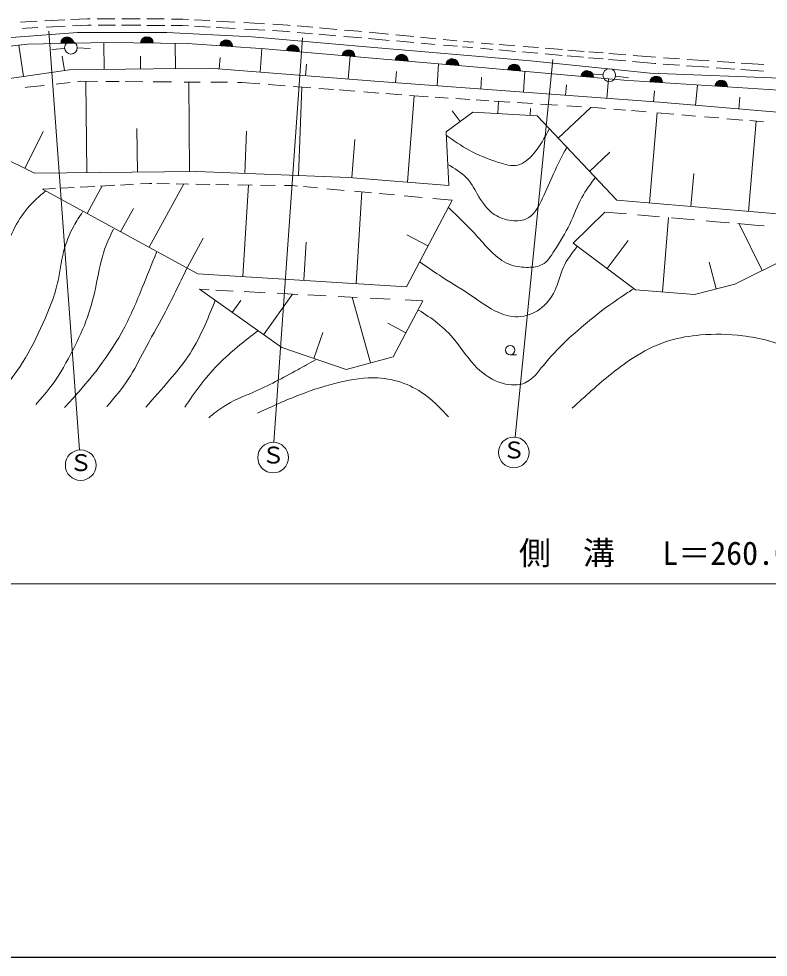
# Model space of a CAD drawing. Units: millimetres, scale not verified. Extents: x 40000 to 680000, y 20000 to 380000.
# Drawn here: x 295632 to 354268, y 205000 to 278448 of the extents above; entities that cross this region are included whole.
import ezdxf
from ezdxf.enums import TextEntityAlignment as Align

# ---------------------------------------------------------------- set-up
doc = ezdxf.new("R2010")
doc.units = ezdxf.units.MM
doc.header["$LTSCALE"] = 1000
for name, color, linetype, lineweight in [('M-BGD', 7, 'Continuous', 13), ('M-STR-HTXT', 7, 'Continuous', 13), ('M-TTL-BAND', 7, 'Continuous', 25)]:
    doc.layers.add(name, color=color, linetype=linetype, lineweight=lineweight)
doc.styles.add('ＭＳ ゴシック', font='')
doc.styles.get('ＭＳ ゴシック').set_extended_font_data('MS Gothic')

msp = doc.modelspace()

# ---------------------------------------------------------------- linework, layer by layer
at = {"layer": 'M-BGD'}
for p, q in [((301015, 278448), (299707, 278387)), ((301217, 278448), (301015, 278448)), ((303158, 278442), (301759, 278446)), ((305137, 278436), (303687, 278440)), ((307015, 278430), (305653, 278434)), ((308455, 278426), (307582, 278428)), ((308906, 278399), (308455, 278426)), ((310581, 278302), (309393, 278371)), ((296181, 278220), (295769, 278176)), ((296219, 277722), (295924, 277690)), ((297082, 278263), (296181, 278220)), ((297132, 277765), (296219, 277722)), ((299226, 278364), (297664, 278290)), ((299263, 277865), (297774, 277795)), ((301026, 277948), (299828, 277892)), ((301306, 277947), (301026, 277948)), ((303196, 277942), (301835, 277946)), ((305175, 277936), (303675, 277940)), ((307052, 277930), (305641, 277934)), ((308439, 277926), (307556, 277928)), ((308906, 277899), (308439, 277926)), ((310596, 277801), (309375, 277871)), ((312562, 277686), (311085, 277772)), ((312547, 278188), (311110, 278272)), ((314854, 278054), (313233, 278148)), ((314881, 277552), (313292, 277644)), ((316683, 277948), (315520, 278016)), ((316868, 277932), (316683, 277948)), ((318636, 277779), (317419, 277885)), ((320526, 277616), (319154, 277735)), ((300229, 277385), (293077, 276835)), ((307224, 277385), (300229, 277385)), ((313904, 277031), (307224, 277385)), ((322824, 276245), (313904, 277031)), ((316647, 277449), (315488, 277517)), ((316835, 277433), (316647, 277449)), ((318611, 277280), (317416, 277383)), ((320450, 277121), (319106, 277237)), ((322156, 276973), (321068, 277067)), ((322202, 277471), (321116, 277565)), ((322480, 276945), (322156, 276973)), ((322457, 277447), (322202, 277471)), ((324598, 276760), (322989, 276901)), ((324546, 277246), (323056, 277389)), ((326538, 277054), (325124, 277190)), ((328273, 276887), (327061, 277004)), ((296319, 276472), (287451, 275382)), ((295646, 276389), (295997, 273935)), ((302515, 276579), (296319, 276472)), ((302281, 276575), (302307, 274484)), ((308797, 276515), (302515, 276579)), ((307878, 276524), (307903, 274554)), ((314908, 276087), (308797, 276515)), ((335674, 275145), (322824, 276245)), ((326553, 276590), (325191, 276709)), ((328189, 276447), (327127, 276540)), ((329912, 276730), (328828, 276834)), ((329968, 276292), (328859, 276389)), ((331091, 276194), (330348, 276259)), ((331197, 276606), (330432, 276680)), ((331150, 276189), (331133, 276191)), ((332757, 276473), (331805, 276550)), ((334455, 276335), (333219, 276436)), ((336284, 276187), (335103, 276283)), ((299213, 276132), (298223, 276042)), ((299038, 275514), (299198, 274392)), ((300213, 276162), (301213, 276112)), ((305148, 275514), (305161, 274519)), ((314654, 276105), (314508, 274272)), ((323605, 275339), (314908, 276087)), ((321548, 275516), (321406, 273723)), ((332714, 276053), (331757, 276136)), ((334492, 275898), (333202, 276010)), ((336250, 275744), (335050, 275849)), ((338152, 275579), (336803, 275696)), ((338175, 276033), (336815, 276144)), ((339827, 275432), (338546, 275544)), ((339856, 275897), (338589, 276000)), ((341346, 275776), (340225, 275867)), ((343131, 275631), (341809, 275738)), ((345446, 275443), (343713, 275583)), ((311391, 275408), (311321, 274526)), ((318137, 274906), (318064, 273989)), ((331532, 274656), (323605, 275339)), ((328480, 274919), (328353, 273198)), ((345027, 274202), (335674, 275145)), ((341347, 275300), (340209, 275399)), ((343119, 275145), (341776, 275263)), ((345386, 274948), (343649, 275099)), ((345477, 274940), (345396, 274947)), ((347314, 274809), (346048, 274895)), ((347334, 275308), (346068, 275395)), ((349608, 274652), (347870, 274771)), ((349638, 275151), (347925, 275268)), ((351648, 275014), (350271, 275108)), ((353920, 274859), (352150, 274980)), ((299600, 274450), (285903, 272493)), ((310550, 274587), (299600, 274450)), ((323491, 273557), (310550, 274587)), ((325173, 274324), (325108, 273438)), ((342964, 273630), (331532, 274656)), ((335237, 274323), (335117, 272697)), ((341333, 274062), (340333, 274132)), ((342333, 273962), (343323, 273832)), ((358702, 273652), (345027, 274202)), ((351664, 274512), (350196, 274612)), ((353910, 274359), (352131, 274480)), ((296279, 273087), (297631, 273236)), ((298563, 273339), (299649, 273458)), ((300225, 273522), (300498, 273552)), ((300498, 273552), (301792, 273544)), ((300878, 273550), (300944, 266409)), ((302434, 273539), (303488, 273532)), ((303964, 273529), (305347, 273520)), ((306137, 273515), (307585, 273505)), ((308572, 273499), (309823, 273490)), ((308936, 273496), (309001, 266484)), ((310646, 273485), (311963, 273476)), ((312753, 273471), (313110, 273469)), ((313110, 273469), (314486, 273361)), ((315134, 273310), (316469, 273206)), ((345770, 271909), (323491, 273557)), ((331839, 273874), (331771, 272945)), ((338479, 273266), (338419, 272453)), ((341762, 273738), (341650, 272214)), ((358220, 272647), (342964, 273630)), ((348723, 273259), (348589, 271671)), ((296144, 273066), (296279, 273087)), ((317101, 273156), (318479, 273048)), ((317780, 273103), (317516, 266184)), ((319115, 272999), (320248, 272910)), ((320711, 272874), (321925, 272779)), ((322639, 272723), (323812, 272631)), ((324350, 272589), (325596, 272491)), ((345357, 272816), (345292, 271945)), ((326575, 272415), (326035, 265666)), ((326194, 272444), (326930, 272387)), ((326930, 272387), (327658, 272340)), ((328219, 272303), (329238, 272238)), ((329822, 272200), (330925, 272128)), ((331409, 272097), (332403, 272033)), ((332820, 272006), (334058, 271926)), ((333174, 271983), (333120, 271021)), ((334620, 271890), (335834, 271811)), ((336463, 271770), (337768, 271686)), ((378277, 269163), (345770, 271909)), ((352050, 272313), (351971, 271385)), ((296869, 266371), (286306, 271582)), ((331153, 271130), (329059, 269595)), ((329550, 271251), (330168, 270408)), ((336179, 270851), (331153, 271130)), ((335664, 271416), (335634, 270882)), ((340391, 271516), (337839, 269098)), ((338505, 271638), (339652, 271564)), ((340328, 271520), (340960, 271479)), ((340960, 271479), (341530, 271431)), ((342186, 271376), (343107, 271298)), ((343571, 271259), (344721, 271162)), ((345590, 271089), (344985, 264036)), ((345540, 271093), (346874, 270980)), ((342425, 264255), (336179, 270851)), ((347501, 270927), (348581, 270836)), ((349276, 270778), (350409, 270682)), ((351040, 270629), (352270, 270525)), ((353320, 270436), (352715, 263374)), ((352820, 270479), (353905, 270387)), ((297538, 269622), (296117, 266741)), ((304881, 269868), (304913, 266446)), ((313441, 269652), (313314, 266345)), ((329059, 269595), (329269, 265407)), ((321923, 269006), (321684, 266014)), ((341884, 268013), (340293, 266506)), ((309551, 266489), (296869, 266371)), ((321416, 266035), (309551, 266489)), ((329269, 265407), (321416, 266035)), ((348441, 266334), (348220, 263759)), ((297479, 265109), (298501, 265164)), ((298944, 265188), (299953, 265242)), ((300433, 265268), (301587, 265330)), ((302147, 265360), (300975, 263206)), ((302035, 265354), (303134, 265413)), ((303598, 265438), (304596, 265491)), ((305153, 265521), (305839, 265558)), ((308535, 265517), (305837, 260560)), ((305839, 265558), (306045, 265555)), ((306422, 265549), (307411, 265534)), ((307944, 265526), (308922, 265511)), ((309478, 265502), (310578, 265485)), ((311056, 265478), (312068, 265462)), ((312778, 265451), (313901, 265434)), ((313598, 265439), (313153, 258275)), ((314556, 265424), (315701, 265407)), ((316412, 265396), (317066, 265386)), ((317066, 265386), (317436, 265352)), ((317911, 265309), (319002, 265209)), ((309633, 258494), (297479, 265109)), ((319746, 265142), (321092, 265019)), ((321903, 264945), (323220, 264826)), ((322477, 264893), (322032, 257724)), ((323837, 264769), (325027, 264661)), ((325786, 264592), (327204, 264463)), ((329531, 264251), (325961, 257481)), ((328037, 264387), (329531, 264251)), ((359945, 262755), (342425, 264255)), ((304595, 263610), (303598, 261779)), ((341486, 263320), (339002, 260873)), ((343168, 263174), (341486, 263320)), ((345756, 262949), (344040, 263098)), ((346459, 262888), (345990, 257071)), ((348507, 262710), (346693, 262867)), ((350172, 262565), (349423, 262630)), ((351227, 262474), (350172, 262565)), ((353492, 262277), (351854, 262419)), ((351999, 262406), (353803, 258749)), ((353950, 262237), (353492, 262277)), ((325995, 261536), (327641, 260668)), ((351645, 257684), (359838, 261725)), ((310069, 261287), (308797, 258949)), ((318115, 260955), (317930, 257979)), ((339002, 260873), (343896, 257239)), ((343303, 261095), (341669, 258893)), ((349643, 259390), (350182, 257306)), ((325961, 257481), (309633, 258494)), ((309771, 257273), (316219, 252713)), ((310526, 257235), (309771, 257273)), ((312409, 257138), (311061, 257207)), ((314919, 257009), (313257, 257094)), ((343896, 257239), (348494, 256869)), ((348494, 256869), (351645, 257684)), ((312998, 256410), (312329, 255464)), ((317038, 256900), (314791, 253723)), ((317460, 256879), (315854, 256961)), ((319674, 256765), (318256, 256838)), ((322103, 256640), (320628, 256716)), ((321721, 256660), (323138, 251508)), ((324701, 256507), (323119, 256588)), ((324925, 252000), (327241, 256376)), ((327241, 256376), (325863, 256447)), ((324518, 254622), (325920, 253880)), ((319430, 253903), (318725, 251852)), ((316219, 252713), (321240, 250986)), ((321240, 250986), (324925, 252000)), ((334080, 252139), (334580, 252139))]:
    msp.add_line(p, q, dxfattribs=at)
for centre, radius in [((299713, 276178), 500), ((341831, 274035), 500), ((334080, 252514), 375)]:
    msp.add_circle(centre, radius, dxfattribs=at)
for centre, radius, start, end in [((299417, 276525), 500, 0.98776, 180.98776), ((299417, 276525), 500, 0.98776, 180.98776), ((299417, 276525), 450, 0.98776, 180.98776), ((299417, 276525), 400, 0.98776, 180.98776), ((305656, 276547), 500, 359.41537, 179.41537), ((305656, 276547), 500, 359.41537, 179.41537), ((305656, 276547), 450, 359.41537, 179.41537), ((305656, 276547), 400, 359.41537, 179.41537), ((299417, 276525), 350, 0.98776, 180.98776), ((299417, 276525), 300, 0.98776, 180.98776), ((299417, 276525), 250, 0.98776, 180.98776), ((299417, 276525), 200, 0.98776, 180.98776), ((299417, 276525), 150, 0.98776, 180.98776), ((299417, 276525), 100, 0.98776, 180.98776), ((299417, 276525), 50, 0.98776, 180.98776), ((305656, 276547), 350, 359.41537, 179.41537), ((305656, 276547), 300, 359.41537, 179.41537), ((305656, 276547), 250, 359.41537, 179.41537), ((305656, 276547), 200, 359.41537, 179.41537), ((305656, 276547), 150, 359.41537, 179.41537), ((305656, 276547), 100, 359.41537, 179.41537), ((305656, 276547), 50, 359.41537, 179.41537), ((311853, 276301), 500, 355.99981, 175.99981), ((311853, 276301), 500, 355.99981, 175.99981), ((311853, 276301), 450, 355.99981, 175.99981), ((311853, 276301), 400, 355.99981, 175.99981), ((311853, 276301), 350, 355.99981, 175.99981), ((311853, 276301), 300, 355.99981, 175.99981), ((311853, 276301), 250, 355.99981, 175.99981), ((311853, 276301), 200, 355.99981, 175.99981), ((311853, 276301), 150, 355.99981, 175.99981), ((311853, 276301), 100, 355.99981, 175.99981), ((311853, 276301), 50, 355.99981, 175.99981), ((317083, 275900), 500, 355.08494, 175.08494), ((317083, 275900), 500, 355.08494, 175.08494), ((317083, 275900), 450, 355.08494, 175.08494), ((317083, 275900), 400, 355.08494, 175.08494), ((317083, 275900), 350, 355.08494, 175.08494), ((317083, 275900), 300, 355.08494, 175.08494), ((317083, 275900), 250, 355.08494, 175.08494), ((317083, 275900), 200, 355.08494, 175.08494), ((317083, 275900), 150, 355.08494, 175.08494), ((317083, 275900), 100, 355.08494, 175.08494), ((317083, 275900), 50, 355.08494, 175.08494), ((321431, 275526), 500, 355.08494, 175.08494), ((321431, 275526), 500, 355.08494, 175.08494), ((321431, 275526), 450, 355.08494, 175.08494), ((321431, 275526), 400, 355.08494, 175.08494), ((321431, 275526), 350, 355.08494, 175.08494), ((321431, 275526), 300, 355.08494, 175.08494), ((321431, 275526), 250, 355.08494, 175.08494), ((321431, 275526), 200, 355.08494, 175.08494), ((321431, 275526), 150, 355.08494, 175.08494), ((321431, 275526), 100, 355.08494, 175.08494), ((321431, 275526), 50, 355.08494, 175.08494), ((325587, 275168), 500, 355.07025, 175.07025), ((325587, 275168), 500, 355.07025, 175.07025), ((325587, 275168), 450, 355.07025, 175.07025), ((325587, 275168), 400, 355.07025, 175.07025), ((325587, 275168), 350, 355.07025, 175.07025), ((325587, 275168), 300, 355.07025, 175.07025), ((325587, 275168), 250, 355.07025, 175.07025), ((325587, 275168), 200, 355.07025, 175.07025), ((325587, 275168), 150, 355.07025, 175.07025), ((325587, 275168), 100, 355.07025, 175.07025), ((325587, 275168), 50, 355.07025, 175.07025), ((329551, 274826), 500, 355.07025, 175.07025), ((329551, 274826), 500, 355.07025, 175.07025), ((329551, 274826), 450, 355.07025, 175.07025), ((329551, 274826), 400, 355.07025, 175.07025), ((329551, 274826), 350, 355.07025, 175.07025), ((329551, 274826), 300, 355.07025, 175.07025), ((329551, 274826), 250, 355.07025, 175.07025), ((329551, 274826), 200, 355.07025, 175.07025), ((329551, 274826), 150, 355.07025, 175.07025), ((329551, 274826), 100, 355.07025, 175.07025), ((329551, 274826), 50, 355.07025, 175.07025), ((334390, 274399), 500, 354.87317, 174.87317), ((334390, 274399), 500, 354.87317, 174.87317), ((334390, 274399), 450, 354.87317, 174.87317), ((334390, 274399), 400, 354.87317, 174.87317), ((334390, 274399), 350, 354.87317, 174.87317), ((334390, 274399), 300, 354.87317, 174.87317), ((334390, 274399), 250, 354.87317, 174.87317), ((334390, 274399), 200, 354.87317, 174.87317), ((334390, 274399), 150, 354.87317, 174.87317), ((334390, 274399), 100, 354.87317, 174.87317), ((334390, 274399), 50, 354.87317, 174.87317), ((340106, 273886), 500, 354.87317, 174.87317), ((340106, 273886), 500, 354.87317, 174.87317), ((340106, 273886), 450, 354.87317, 174.87317), ((340106, 273886), 400, 354.87317, 174.87317), ((340106, 273886), 350, 354.87317, 174.87317), ((340106, 273886), 300, 354.87317, 174.87317), ((340106, 273886), 250, 354.87317, 174.87317), ((340106, 273886), 200, 354.87317, 174.87317), ((340106, 273886), 150, 354.87317, 174.87317), ((340106, 273886), 100, 354.87317, 174.87317), ((345507, 273466), 500, 356.31377, 176.31377), ((345507, 273466), 500, 356.31377, 176.31377), ((340106, 273886), 50, 354.87317, 174.87317), ((345507, 273466), 450, 356.31377, 176.31377), ((345507, 273466), 400, 356.31377, 176.31377), ((345507, 273466), 350, 356.31377, 176.31377), ((345507, 273466), 300, 356.31377, 176.31377), ((345507, 273466), 250, 356.31377, 176.31377), ((345507, 273466), 200, 356.31377, 176.31377), ((345507, 273466), 150, 356.31377, 176.31377), ((345507, 273466), 100, 356.31377, 176.31377), ((345507, 273466), 50, 356.31377, 176.31377), ((350592, 273138), 500, 356.31377, 176.31377), ((350592, 273138), 500, 356.31377, 176.31377), ((350592, 273138), 450, 356.31377, 176.31377), ((350592, 273138), 400, 356.31377, 176.31377), ((350592, 273138), 350, 356.31377, 176.31377), ((350592, 273138), 300, 356.31377, 176.31377), ((350592, 273138), 250, 356.31377, 176.31377), ((350592, 273138), 200, 356.31377, 176.31377), ((350592, 273138), 150, 356.31377, 176.31377), ((350592, 273138), 100, 356.31377, 176.31377), ((350592, 273138), 50, 356.31377, 176.31377)]:
    msp.add_arc(centre, radius, start, end, dxfattribs=at)
for points, knots in [([(329058, 269327), (329655, 268915), (330253, 268504), (330876, 268162), (331596, 267767), (332351, 267465), (333176, 267198), (333675, 267037), (334198, 266888), (334668, 266996), (335145, 267106), (335566, 267480), (335912, 267882), (336427, 268482), (336776, 269145), (337124, 269809)], [0, 0, 0, 0, 1, 1, 1, 2, 2, 2, 3, 3, 3, 4, 4, 4, 5, 5, 5, 5]), ([(329201, 267041), (329723, 266741), (330244, 266442), (330640, 266024), (330987, 265657), (331237, 265200), (331504, 264744), (331848, 264156), (332219, 263572), (332747, 263190), (333104, 262932), (333532, 262767), (333991, 262685), (334450, 262602), (334940, 262604), (335331, 262782), (335935, 263057), (336302, 263756), (336613, 264414), (336926, 265075), (337181, 265696), (337468, 266318), (337785, 267005), (338142, 267694), (338499, 268383)], [0, 0, 0, 0, 1, 1, 1, 2, 2, 2, 3, 3, 3, 4, 4, 4, 5, 5, 5, 6, 6, 6, 7, 7, 7, 8, 8, 8, 8]), ([(340745, 266032), (340368, 265524), (339991, 265015), (339688, 264463), (339322, 263795), (339064, 263063), (338740, 262380), (338397, 261658), (337978, 260992), (337528, 260282), (337262, 259863), (336985, 259429), (336580, 259210), (336270, 259042), (335886, 259000), (335508, 258992), (335047, 258984), (334596, 259027), (334187, 259163), (333121, 259518), (332333, 260503), (331529, 261386), (330782, 262206), (330021, 262938), (329260, 263670)], [0, 0, 0, 0, 1, 1, 1, 2, 2, 2, 3, 3, 3, 4, 4, 4, 5, 5, 5, 6, 6, 6, 7, 7, 7, 8, 8, 8, 8]), ([(297748, 264984), (297434, 264720), (297119, 264457), (296828, 264169), (296352, 263699), (295938, 263164), (295591, 262590), (295225, 261985), (294935, 261336), (294697, 260670), (294400, 259838), (294186, 258979), (293987, 258119), (293806, 257338), (293639, 256555), (293435, 255778), (293242, 255046), (293018, 254319), (292672, 253647), (292435, 253188), (292142, 252755), (291777, 252385), (291452, 252055), (291070, 251775), (290646, 251596), (290076, 251354), (289431, 251293), (288805, 251333), (288283, 251366), (287773, 251469), (287280, 251622), (286286, 251931), (285362, 252442), (284439, 252937), (283690, 253339), (282942, 253731), (282151, 254042), (281707, 254216), (281250, 254364), (280783, 254437), (280013, 254555), (279214, 254467), (278442, 254305), (277398, 254086), (276403, 253734), (275443, 253279), (274595, 252877), (273774, 252395), (273076, 251780), (272375, 251162), (271798, 250411), (271209, 249676), (270544, 248846), (269864, 248038), (269183, 247230)], [0, 0, 0, 0, 1, 1, 1, 2, 2, 2, 3, 3, 3, 4, 4, 4, 5, 5, 5, 6, 6, 6, 7, 7, 7, 8, 8, 8, 9, 9, 9, 10, 10, 10, 11, 11, 11, 12, 12, 12, 13, 13, 13, 14, 14, 14, 15, 15, 15, 16, 16, 16, 17, 17, 17, 18, 18, 18, 18]), ([(300615, 263327), (300378, 262964), (300140, 262602), (299931, 262222), (299586, 261594), (299319, 260918), (299142, 260223), (298937, 259417), (298854, 258584), (298669, 257777), (298417, 256680), (297976, 255630), (297511, 254594), (297040, 253544), (296544, 252508), (295933, 251543), (295425, 250739), (294837, 249984), (294250, 249229)], [0, 0, 0, 0, 1, 1, 1, 2, 2, 2, 3, 3, 3, 4, 4, 4, 5, 5, 5, 6, 6, 6, 6]), ([(303035, 261985), (302799, 261483), (302563, 260980), (302377, 260460), (302072, 259603), (301906, 258701), (301720, 257803), (301530, 256885), (301320, 255972), (301010, 255094), (300703, 254227), (300298, 253395), (299879, 252569), (299398, 251622), (298898, 250684), (298274, 249834), (297870, 249283), (297415, 248769), (296959, 248255)], [0, 0, 0, 0, 1, 1, 1, 2, 2, 2, 3, 3, 3, 4, 4, 4, 5, 5, 5, 6, 6, 6, 6]), ([(306402, 260171), (306036, 259249), (305671, 258328), (305297, 257409), (304848, 256303), (304386, 255199), (303824, 254147), (303345, 253251), (302792, 252392), (302193, 251570), (301616, 250777), (300996, 250019), (300352, 249281), (299980, 248856), (299601, 248437), (299221, 248019)], [0, 0, 0, 0, 1, 1, 1, 2, 2, 2, 3, 3, 3, 4, 4, 4, 5, 5, 5, 5]), ([(327038, 259396), (327537, 259049), (328036, 258701), (328545, 258371), (329322, 257866), (330124, 257401), (330892, 256879), (331640, 256370), (332356, 255807), (333192, 255449), (333664, 255247), (334173, 255111), (334684, 255123), (335295, 255137), (335907, 255365), (336409, 255729), (336909, 256092), (337299, 256590), (337559, 257143), (337842, 257745), (337970, 258411), (338243, 259008), (338512, 259597), (338921, 260118), (339331, 260640)], [0, 0, 0, 0, 1, 1, 1, 2, 2, 2, 3, 3, 3, 4, 4, 4, 5, 5, 5, 6, 6, 6, 7, 7, 7, 8, 8, 8, 8]), ([(308778, 258918), (308197, 257696), (307615, 256474), (306980, 255282), (306484, 254350), (305956, 253437), (305460, 252501), (305056, 251737), (304673, 250957), (304202, 250237), (303708, 249481), (303117, 248790), (302525, 248098)], [0, 0, 0, 0, 1, 1, 1, 2, 2, 2, 3, 3, 3, 4, 4, 4, 4]), ([(343713, 257298), (343417, 257109), (343120, 256919), (342827, 256723), (341959, 256144), (341123, 255519), (340310, 254859), (339667, 254336), (339038, 253792), (338445, 253227), (337821, 252632), (337238, 252014), (336673, 251315), (336249, 250790), (335836, 250220), (335259, 249963), (334736, 249731), (334079, 249756), (333487, 249916), (332712, 250127), (332047, 250569), (331498, 251113), (330834, 251772), (330340, 252581), (329742, 253304), (329342, 253789), (328894, 254235), (328405, 254625), (327934, 255002), (327424, 255326), (326913, 255651)], [0, 0, 0, 0, 1, 1, 1, 2, 2, 2, 3, 3, 3, 4, 4, 4, 5, 5, 5, 6, 6, 6, 7, 7, 7, 8, 8, 8, 9, 9, 9, 10, 10, 10, 10]), ([(311009, 256419), (310748, 255774), (310486, 255128), (310203, 254491), (309861, 253722), (309487, 252964), (309034, 252258), (308561, 251522), (308002, 250843), (307432, 250177), (306821, 249462), (306197, 248762), (305573, 248061)], [0, 0, 0, 0, 1, 1, 1, 2, 2, 2, 3, 3, 3, 4, 4, 4, 4]), ([(314306, 254011), (313847, 253653), (313388, 253294), (312938, 252924), (312328, 252423), (311735, 251899), (311184, 251334), (310696, 250834), (310242, 250300), (309817, 249744), (309396, 249194), (309004, 248622), (308613, 248049)], [0, 0, 0, 0, 1, 1, 1, 2, 2, 2, 3, 3, 3, 4, 4, 4, 4]), ([(364808, 248578), (363546, 249286), (362285, 249994), (360981, 250611), (359898, 251124), (358786, 251574), (357672, 252026), (356564, 252477), (355456, 252931), (354304, 253242), (353638, 253422), (352957, 253555), (352271, 253641), (351175, 253778), (350065, 253795), (348963, 253701), (348146, 253631), (347333, 253499), (346551, 253262), (345663, 252993), (344815, 252589), (344020, 252106), (343314, 251677), (342650, 251187), (342007, 250671), (340945, 249820), (339941, 248900), (338938, 247980)], [0, 0, 0, 0, 1, 1, 1, 2, 2, 2, 3, 3, 3, 4, 4, 4, 5, 5, 5, 6, 6, 6, 7, 7, 7, 8, 8, 8, 9, 9, 9, 9]), ([(318846, 251762), (318382, 251499), (317919, 251237), (317452, 250978), (316305, 250343), (315145, 249735), (313937, 249206), (313164, 248866), (312371, 248560), (311665, 248109), (311254, 247846), (310872, 247533), (310490, 247221)], [0, 0, 0, 0, 1, 1, 1, 2, 2, 2, 3, 3, 3, 4, 4, 4, 4]), ([(329257, 247298), (328717, 247865), (328177, 248433), (327558, 248908), (327015, 249325), (326412, 249672), (325769, 249914), (325111, 250163), (324412, 250303), (323712, 250339), (322714, 250391), (321714, 250234), (320738, 250004), (319691, 249757), (318673, 249426), (317675, 249042), (316532, 248603), (315415, 248096), (314298, 247589)], [0, 0, 0, 0, 1, 1, 1, 2, 2, 2, 3, 3, 3, 4, 4, 4, 5, 5, 5, 6, 6, 6, 6])]:
    msp.add_open_spline(points, degree=3, knots=knots, dxfattribs=at)
at = {"layer": 'M-STR-HTXT'}
for p, q in [((297976, 277489), (300380, 244709)), ((317833, 276969), (315598, 245305)), ((337425, 275257), (334464, 245702)), ((249741, 234223), (445013, 234223))]:
    msp.add_line(p, q, dxfattribs=at)
for centre in [(334362, 244506), (300475, 243513), (315530, 244107)]:
    msp.add_circle(centre, 1200, dxfattribs=at)
at = {"layer": 'M-TTL-BAND'}
msp.add_line((40000, 205000), (579000, 205000), dxfattribs=at)

# ---------------------------------------------------------------- texts
at = {"layer": 'M-STR-HTXT', "style": 'ＭＳ ゴシック'}
for s, height, p in [('Ｓ', 1320, (333472, 243645)), ('Ｓ', 1320, (314640, 243246)), ('Ｓ', 1320, (299585, 242652)), ('側\u3000溝', 1833, (334766, 235174)), ('L＝260.0', 1833, (345984, 235159))]:
    msp.add_text(s, height=height, dxfattribs=at).set_placement(p, align=Align.BOTTOM_LEFT)

doc.saveas('drawing.dxf')
